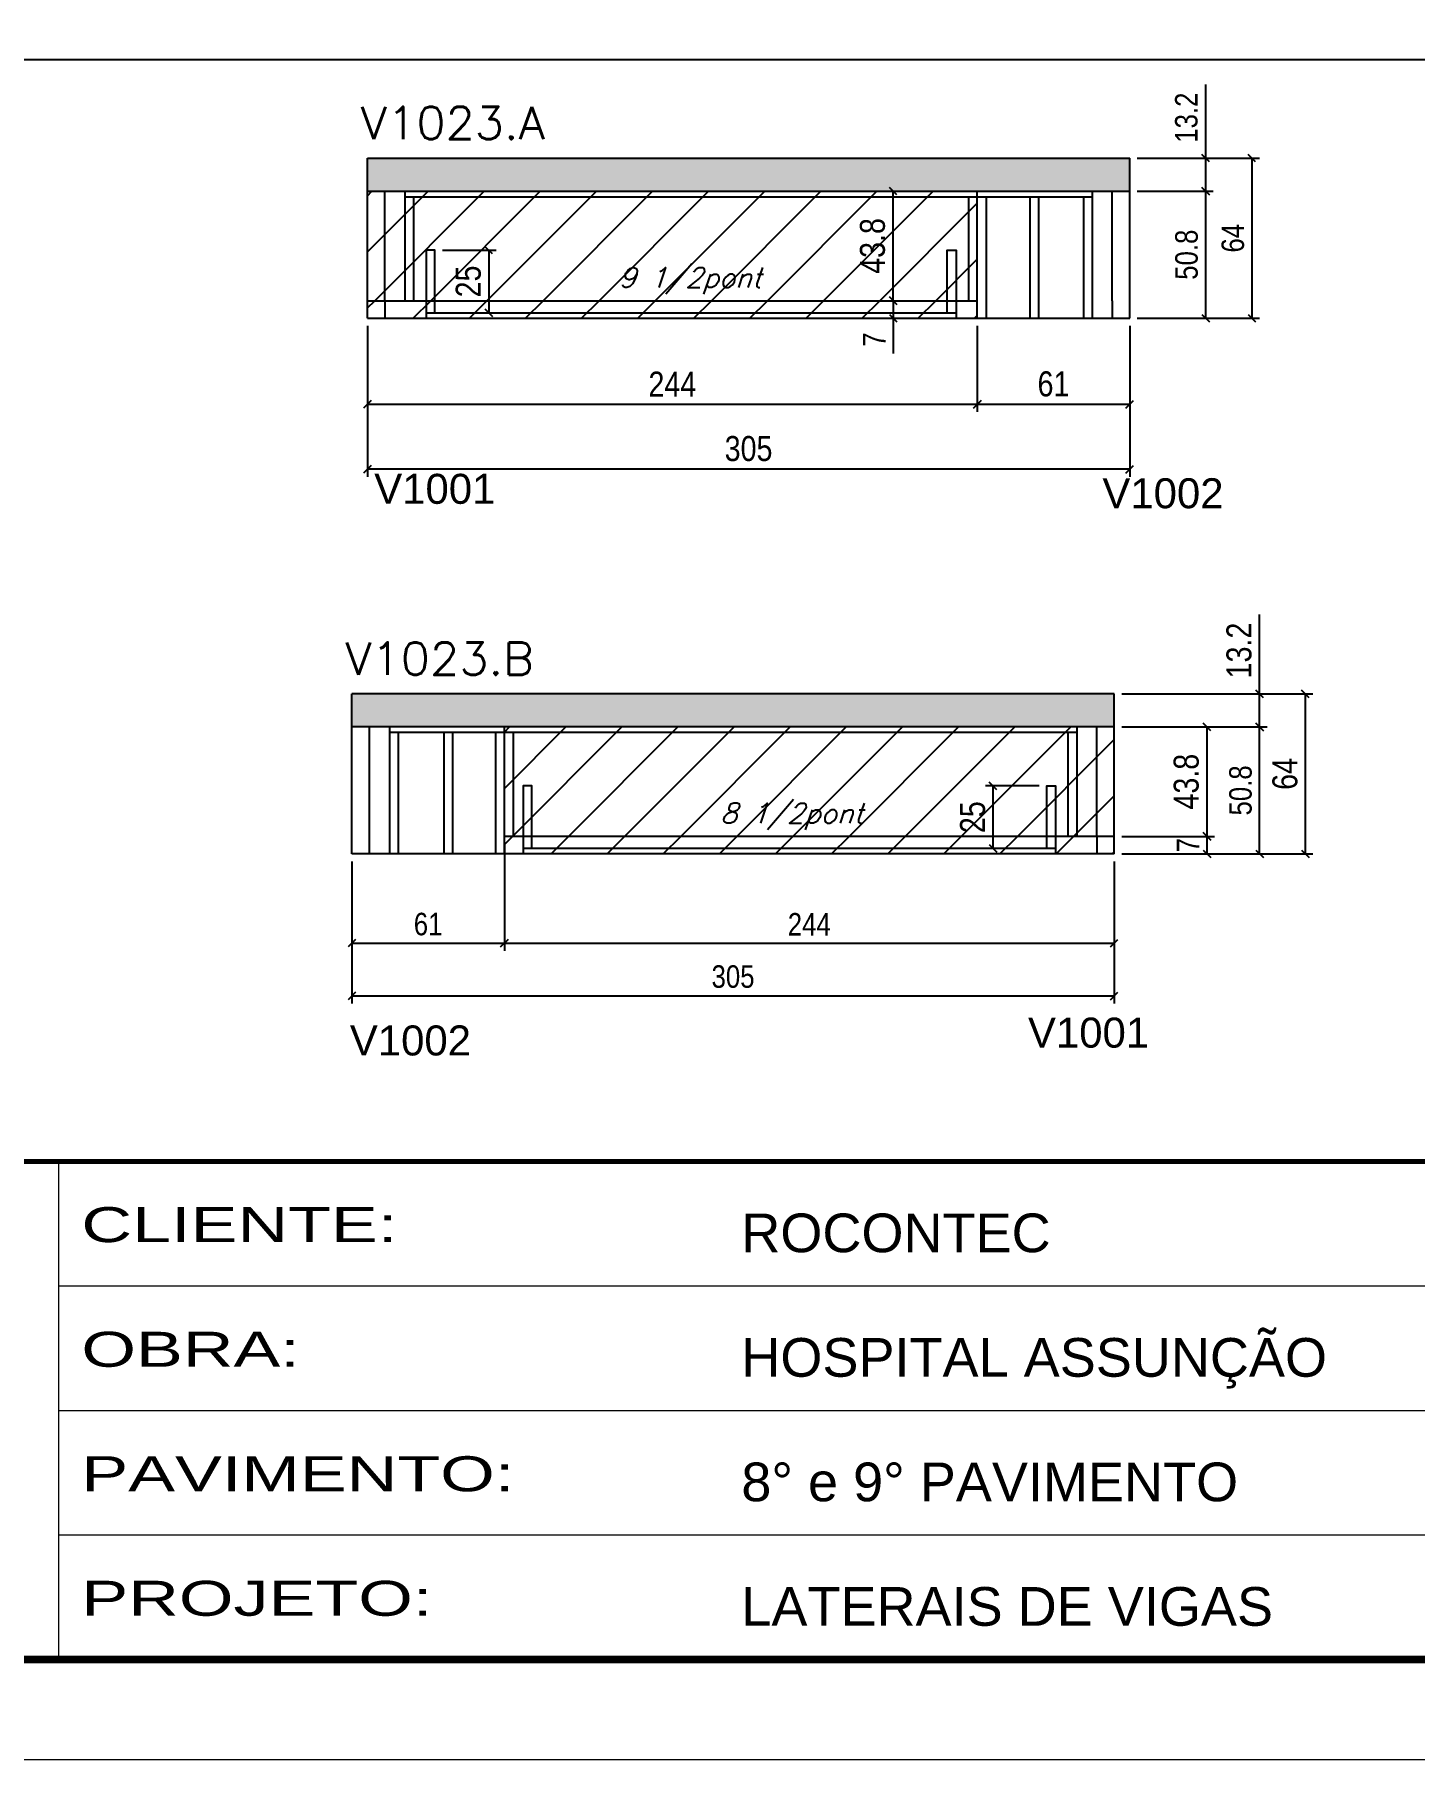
# Model space of a CAD drawing. Extents: x -20960 to -5926, y -2106 to 21915.
# Drawn here: x -11791 to -11239, y 12825 to 13515 of the extents above; entities that cross this region are included whole.
import ezdxf

# ---------------------------------------------------------------- set-up
doc = ezdxf.new("R2010")
doc.units = 0
doc.linetypes.add('CONTINUO', pattern=[0])
doc.linetypes.add('DASHED', pattern=[0.75, 0.5, -0.25])
for name, color, linetype in [('5', 5, 'Continuous'), ('COTA', 241, 'Continuous'), ('Painéis', 200, 'Continuous'), ('Reaproveitamento', 251, 'Continuous'), ('SARR_2.2x7', 40, 'Continuous'), ('SARR_3.5x7', 81, 'Continuous'), ('texto', 7, 'Continuous')]:
    doc.layers.add(name, color=color, linetype=linetype)
for name, color, linetype, lineweight in [('Folhas', 255, 'Continuous', 9), ('SARRAFO DE PRESSAO', 251, 'DASHED', 9), ('Texto Seção', 7, 'Continuous', 15)]:
    doc.layers.add(name, color=color, linetype=linetype, lineweight=lineweight)
doc.styles.add('ARIAL', font='arial.ttf')
doc.styles.add('COTA TECNICA', font='techl___.ttf', dxfattribs={"height": 10})
doc.styles.add('COTA TECNICA-50', font='techl___.ttf', dxfattribs={"height": 9})
doc.styles.add('REGUA-120', font='ROMANS.shx', dxfattribs={"height": 15})
doc.styles.add('Romans', font='romans.shx')
doc.styles.get("Standard").update_dxf_attribs({"font": 'arial.ttf'})
doc.styles.add('Tecnologia', font='')
doc.styles.get('Tecnologia').set_extended_font_data('Forgotten Futurist')
doc.dimstyles.new('COTA PAINEL-50', dxfattribs={"dimtxt": 9, "dimasz": 3, "dimexe": 3, "dimexo": 3, "dimgap": 3, "dimtad": 1, "dimdec": 1, "dimzin": 12, "dimdsep": 46, "dimtxsty": 'COTA TECNICA-50', "dimblk1": 'OBLIQUE', "dimblk2": 'OBLIQUE', "dimsah": 1, "dimcen": 0.9, "dimclrd": 4, "dimclre": 4, "dimclrt": 240, "dimadec": 1, "dimazin": 3, "dimtfac": 1, "dimtdec": 1, "dimtmove": 0, "dimatfit": 3, "dimfxl": 1, "dimtolj": 1, "dimtzin": 12, "dimarcsym": 0})
doc.dimstyles.new('PAINEL', dxfattribs={"dimtxt": 10, "dimasz": 3, "dimexe": 3, "dimexo": 3, "dimgap": 3, "dimtad": 1, "dimdec": 1, "dimzin": 12, "dimdsep": 46, "dimtxsty": 'COTA TECNICA', "dimblk1": 'OBLIQUE', "dimblk2": 'OBLIQUE', "dimsah": 1, "dimcen": 0.9, "dimclrd": 4, "dimclre": 4, "dimclrt": 240, "dimadec": 1, "dimazin": 3, "dimtfac": 1, "dimtdec": 1, "dimtmove": 0, "dimatfit": 3, "dimfxl": 1, "dimtolj": 1, "dimtzin": 12, "dimarcsym": 0})
pattern_1 = [(45, (-3197, 0), (-11.22532, 11.22532), [])]

# ---------------------------------------------------------------- blocks, each defined once
blk = doc.blocks.new('9999999999')
at = {"color": 30, "linetype": 'CONTINUO'}
for p, q in [((98564.56, 34230.21), (98564.56, 34429.45)), ((98564.56, 34379.64), (99583.98, 34379.64)), ((98564.56, 34329.83), (99487.98, 34329.83)), ((98564.56, 34280.02), (99487.98, 34280.02))]:
    blk.add_line(p, q, dxfattribs=at)
at = {"color": 30, "linetype": 'CONTINUO', "const_width": 2}
blk.add_lwpolyline([(99583.98, 34230.21), (99583.98, 34414.45, 0.414214), (99568.98, 34429.45), (98228.98, 34429.45, 0.414214), (98213.98, 34414.45), (98213.98, 34245.21, 0.414214), (98228.98, 34230.21), (99583.98, 34230.21)], format="xyb", dxfattribs=at)
at = {"layer": 'Folhas'}
blk.add_lwpolyline([(98138.98, 34190.21), (99623.98, 34190.21), (99623.98, 35240.21), (98138.98, 35240.21)], close=True, dxfattribs=at)
at = {"layer": 'Folhas', "color": 30, "const_width": 3}
blk.add_lwpolyline([(98213.98, 34230.21), (99583.98, 34230.21), (99583.98, 35200.21), (98213.98, 35200.21)], close=True, dxfattribs=at)
at = {"color": 7, "linetype": 'Continuous', "ltscale": 5, "style": 'ARIAL'}
for s, height, p in [('ROCONTEC', 15.483, (98837.68, 34393.13)), ('HOSPITAL ASSUNÇÃO', 15.4829, (98837.68, 34343.32)), ('8° e 9° PAVIMENTO', 15.4829, (98837.68, 34293.51)), ('LATERAIS DE VIGAS', 15.4829, (98837.68, 34243.7))]:
    blk.add_text(s, height=height, dxfattribs=at).set_placement(p)
at = {"layer": 'Folhas', "color": 7, "style": 'Tecnologia', "width": 1.5}
for s, p in [('CLIENTE:', (98573.65, 34397.17)), ('OBRA:', (98573.65, 34347.31)), ('PAVIMENTO:', (98573.65, 34297.5)), ('PROJETO:', (98573.65, 34247.69))]:
    blk.add_text(s, height=14, dxfattribs=at).set_placement(p)
blk = doc.blocks.new('_Oblique')
at = {"color": 0, "linetype": 'ByBlock', "lineweight": -2}
blk.add_line((-0.5, -0.5), (0.5, 0.5), dxfattribs=at)
blk = doc.blocks.new('*D7387')
at = {"layer": 'COTA', "color": 4, "lineweight": -2, "ltscale": 25, "transparency": 16777216}
for p, q in [((-11657.9, 13398.93), (-11657.9, 13338.5)), ((-11352.9, 13398.93), (-11352.9, 13338.5)), ((-11352.9, 13341.5), (-11657.9, 13341.5))]:
    blk.add_line(p, q, dxfattribs=at)
at = {"layer": 'Defpoints', "color": 0, "ltscale": 25, "transparency": 16777216}
for p in [(-11657.9, 13401.93), (-11352.9, 13401.93), (-11657.9, 13341.5)]:
    blk.add_point(p, dxfattribs=at)
at = {"layer": 'COTA', "color": 4, "lineweight": -2, "ltscale": 25, "transparency": 16777216, "xscale": 3, "yscale": 3, "zscale": 3, "rotation": 180}
blk.add_blockref('_Oblique', (-11657.9, 13341.5), dxfattribs=at)
at = {"layer": 'COTA', "color": 4, "lineweight": -2, "ltscale": 25, "transparency": 16777216, "xscale": 3, "yscale": 3, "zscale": 3}
blk.add_blockref('_Oblique', (-11352.9, 13341.5), dxfattribs=at)
at = {"layer": 'COTA', "color": 240, "ltscale": 25, "transparency": 16777216, "insert": (-11505.4, 13349.72), "char_height": 10, "attachment_point": 5, "style": 'COTA TECNICA'}
blk.add_mtext('\\A1;305', dxfattribs=at)
blk = doc.blocks.new('*D7388')
at = {"layer": 'COTA', "color": 4, "lineweight": -2, "ltscale": 25, "transparency": 16777216}
for p, q in [((-11413.9, 13398.93), (-11413.9, 13364.48)), ((-11657.9, 13378.93), (-11657.9, 13364.48)), ((-11657.9, 13367.48), (-11413.9, 13367.48))]:
    blk.add_line(p, q, dxfattribs=at)
at = {"layer": 'Defpoints', "color": 0, "ltscale": 25, "transparency": 16777216}
for p in [(-11413.9, 13401.93), (-11657.9, 13381.93), (-11413.9, 13367.48)]:
    blk.add_point(p, dxfattribs=at)
at = {"layer": 'COTA', "color": 4, "lineweight": -2, "ltscale": 25, "transparency": 16777216, "xscale": 3, "yscale": 3, "zscale": 3, "rotation": 180}
blk.add_blockref('_Oblique', (-11657.9, 13367.48), dxfattribs=at)
at = {"layer": 'COTA', "color": 4, "lineweight": -2, "ltscale": 25, "transparency": 16777216, "xscale": 3, "yscale": 3, "zscale": 3}
blk.add_blockref('_Oblique', (-11413.9, 13367.48), dxfattribs=at)
at = {"layer": 'COTA', "color": 240, "ltscale": 25, "transparency": 16777216, "insert": (-11535.9, 13375.56), "char_height": 10, "attachment_point": 5, "style": 'COTA TECNICA'}
blk.add_mtext('\\A1;244', dxfattribs=at)
blk = doc.blocks.new('*D7389')
at = {"layer": 'COTA', "color": 4, "lineweight": -2, "ltscale": 25, "transparency": 16777216}
for p, q in [((-11413.9, 13398.93), (-11413.9, 13364.48)), ((-11352.9, 13398.93), (-11352.9, 13364.48)), ((-11413.9, 13367.48), (-11352.9, 13367.48))]:
    blk.add_line(p, q, dxfattribs=at)
at = {"layer": 'Defpoints', "color": 0, "ltscale": 25, "transparency": 16777216}
for p in [(-11413.9, 13401.93), (-11352.9, 13401.93), (-11352.9, 13367.48)]:
    blk.add_point(p, dxfattribs=at)
at = {"layer": 'COTA', "color": 4, "lineweight": -2, "ltscale": 25, "transparency": 16777216, "xscale": 3, "yscale": 3, "zscale": 3, "rotation": 180}
blk.add_blockref('_Oblique', (-11413.9, 13367.48), dxfattribs=at)
at = {"layer": 'COTA', "color": 4, "lineweight": -2, "ltscale": 25, "transparency": 16777216, "xscale": 3, "yscale": 3, "zscale": 3}
blk.add_blockref('_Oblique', (-11352.9, 13367.48), dxfattribs=at)
at = {"layer": 'COTA', "color": 240, "ltscale": 25, "transparency": 16777216, "insert": (-11383.4, 13375.59), "char_height": 10, "attachment_point": 5, "style": 'COTA TECNICA'}
blk.add_mtext('\\A1;61', dxfattribs=at)
blk = doc.blocks.new('*D7390')
at = {"layer": 'COTA', "color": 4, "lineweight": -2, "ltscale": 25, "transparency": 16777216}
for p, q in [((-11474.93, 13452.73), (-11444.54, 13452.73)), ((-11447.54, 13408.93), (-11447.54, 13452.73)), ((-11474.93, 13408.93), (-11444.54, 13408.93))]:
    blk.add_line(p, q, dxfattribs=at)
at = {"layer": 'Defpoints', "color": 0, "ltscale": 25, "transparency": 16777216}
for p in [(-11477.93, 13452.73), (-11447.54, 13452.73), (-11477.93, 13408.93)]:
    blk.add_point(p, dxfattribs=at)
at = {"layer": 'COTA', "color": 4, "lineweight": -2, "ltscale": 25, "transparency": 16777216, "xscale": 3, "yscale": 3, "zscale": 3}
for p, rotation in [((-11447.54, 13452.73), 90), ((-11447.54, 13408.93), 270)]:
    blk.add_blockref('_Oblique', p, dxfattribs=dict(at, rotation=rotation))
at = {"layer": 'COTA', "color": 240, "ltscale": 25, "transparency": 16777216, "insert": (-11455.78, 13430.83), "char_height": 10, "attachment_point": 5, "rotation": 90, "style": 'COTA TECNICA'}
blk.add_mtext('\\A1;43.8', dxfattribs=at)
blk = doc.blocks.new('*D7430')
at = {"layer": 'COTA', "color": 4, "lineweight": -2, "ltscale": 25, "transparency": 16777216}
for p, q in [((-11356.11, 13238.43), (-11319.01, 13238.43)), ((-11322.01, 13238.43), (-11322.01, 13194.63)), ((-11356.11, 13194.63), (-11319.01, 13194.63))]:
    blk.add_line(p, q, dxfattribs=at)
at = {"layer": 'Defpoints', "color": 0, "ltscale": 25, "transparency": 16777216}
for p in [(-11359.11, 13238.43), (-11359.11, 13194.63), (-11322.01, 13194.63)]:
    blk.add_point(p, dxfattribs=at)
at = {"layer": 'COTA', "color": 4, "lineweight": -2, "ltscale": 25, "transparency": 16777216, "xscale": 3, "yscale": 3, "zscale": 3}
for p, rotation in [((-11322.01, 13238.43), 90), ((-11322.01, 13194.63), 270)]:
    blk.add_blockref('_Oblique', p, dxfattribs=dict(at, rotation=rotation))
at = {"layer": 'COTA', "color": 240, "ltscale": 25, "transparency": 16777216, "insert": (-11330.25, 13216.53), "char_height": 10, "attachment_point": 5, "rotation": 90, "style": 'COTA TECNICA'}
blk.add_mtext('\\A1;43.8', dxfattribs=at)
blk = doc.blocks.new('*D7431')
at = {"layer": 'COTA', "color": 4, "lineweight": -2, "ltscale": 25, "transparency": 16777216}
for p, q in [((-11300.92, 13251.63), (-11300.92, 13283.36)), ((-11356.11, 13251.63), (-11297.92, 13251.63)), ((-11300.92, 13238.43), (-11300.92, 13251.63)), ((-11356.11, 13238.43), (-11297.92, 13238.43))]:
    blk.add_line(p, q, dxfattribs=at)
at = {"layer": 'Defpoints', "color": 0, "ltscale": 25, "transparency": 16777216}
for p in [(-11359.11, 13251.63), (-11300.92, 13251.63), (-11359.11, 13238.43)]:
    blk.add_point(p, dxfattribs=at)
at = {"layer": 'COTA', "color": 4, "lineweight": -2, "ltscale": 25, "transparency": 16777216, "xscale": 3, "yscale": 3, "zscale": 3}
for p, rotation in [((-11300.92, 13251.63), 90), ((-11300.92, 13238.43), 270)]:
    blk.add_blockref('_Oblique', p, dxfattribs=dict(at, rotation=rotation))
at = {"layer": 'COTA', "color": 240, "ltscale": 25, "transparency": 16777216, "insert": (-11309.14, 13269), "char_height": 10, "attachment_point": 5, "rotation": 90, "style": 'COTA TECNICA'}
blk.add_mtext('\\A1;13.2', dxfattribs=at)
blk = doc.blocks.new('*D7432')
at = {"layer": 'COTA', "color": 4, "lineweight": -2, "ltscale": 25, "transparency": 16777216}
for p, q in [((-11356.11, 13251.63), (-11279.66, 13251.63)), ((-11282.66, 13251.63), (-11282.66, 13187.63)), ((-11356.11, 13187.63), (-11279.66, 13187.63))]:
    blk.add_line(p, q, dxfattribs=at)
at = {"layer": 'Defpoints', "color": 0, "ltscale": 25, "transparency": 16777216}
for p in [(-11359.11, 13251.63), (-11359.11, 13187.63), (-11282.66, 13187.63)]:
    blk.add_point(p, dxfattribs=at)
at = {"layer": 'COTA', "color": 4, "lineweight": -2, "ltscale": 25, "transparency": 16777216, "xscale": 3, "yscale": 3, "zscale": 3}
for p, rotation in [((-11282.66, 13251.63), 90), ((-11282.66, 13187.63), 270)]:
    blk.add_blockref('_Oblique', p, dxfattribs=dict(at, rotation=rotation))
at = {"layer": 'COTA', "color": 240, "ltscale": 25, "transparency": 16777216, "insert": (-11290.76, 13219.63), "char_height": 10, "attachment_point": 5, "rotation": 90, "style": 'COTA TECNICA'}
blk.add_mtext('\\A1;64', dxfattribs=at)
blk = doc.blocks.new('*D7426')
at = {"layer": 'COTA', "color": 4, "lineweight": -2, "transparency": 16777216}
for p, q in [((-11322.51, 13465.93), (-11322.51, 13495.39)), ((-11349.9, 13465.93), (-11319.51, 13465.93)), ((-11322.51, 13452.73), (-11322.51, 13465.93)), ((-11349.9, 13452.73), (-11319.51, 13452.73))]:
    blk.add_line(p, q, dxfattribs=at)
at = {"layer": 'Defpoints', "color": 0, "transparency": 16777216}
for p in [(-11352.9, 13465.93), (-11322.51, 13465.93), (-11352.9, 13452.73)]:
    blk.add_point(p, dxfattribs=at)
at = {"layer": 'COTA', "color": 4, "lineweight": -2, "transparency": 16777216, "xscale": 3, "yscale": 3, "zscale": 3}
for p, rotation in [((-11322.51, 13465.93), 90), ((-11322.51, 13452.73), 270)]:
    blk.add_blockref('_Oblique', p, dxfattribs=dict(at, rotation=rotation))
at = {"layer": 'COTA', "color": 240, "transparency": 16777216, "insert": (-11330.21, 13482.16), "char_height": 9, "attachment_point": 5, "rotation": 90, "style": 'COTA TECNICA-50'}
blk.add_mtext('\\A1;13.2', dxfattribs=at)
blk = doc.blocks.new('*D7373')
at = {"layer": 'COTA', "color": 4, "lineweight": -2, "transparency": 16777216}
for p, q in [((-11664.11, 13184.63), (-11664.11, 13148.91)), ((-11603.11, 13184.63), (-11603.11, 13148.91)), ((-11664.11, 13151.91), (-11603.11, 13151.91))]:
    blk.add_line(p, q, dxfattribs=at)
at = {"layer": 'Defpoints', "color": 0, "transparency": 16777216}
for p in [(-11664.11, 13187.63), (-11603.11, 13187.63), (-11603.11, 13151.91)]:
    blk.add_point(p, dxfattribs=at)
at = {"layer": 'COTA', "color": 4, "lineweight": -2, "transparency": 16777216, "xscale": 3, "yscale": 3, "zscale": 3, "rotation": 180}
blk.add_blockref('_Oblique', (-11664.11, 13151.91), dxfattribs=at)
at = {"layer": 'COTA', "color": 4, "lineweight": -2, "transparency": 16777216, "xscale": 3, "yscale": 3, "zscale": 3}
blk.add_blockref('_Oblique', (-11603.11, 13151.91), dxfattribs=at)
at = {"layer": 'COTA', "color": 240, "transparency": 16777216, "insert": (-11633.61, 13159.51), "char_height": 9, "attachment_point": 5, "style": 'COTA TECNICA-50'}
blk.add_mtext('\\A1;61', dxfattribs=at)
blk = doc.blocks.new('*D7427')
at = {"layer": 'COTA', "color": 4, "lineweight": -2, "transparency": 16777216}
for p, q in [((-11603.11, 13191.63), (-11603.11, 13148.91)), ((-11359.11, 13184.63), (-11359.11, 13148.91)), ((-11603.11, 13151.91), (-11359.11, 13151.91))]:
    blk.add_line(p, q, dxfattribs=at)
at = {"layer": 'Defpoints', "color": 0, "transparency": 16777216}
for p in [(-11603.11, 13194.63), (-11359.11, 13187.63), (-11359.11, 13151.91)]:
    blk.add_point(p, dxfattribs=at)
at = {"layer": 'COTA', "color": 4, "lineweight": -2, "transparency": 16777216, "xscale": 3, "yscale": 3, "zscale": 3, "rotation": 180}
blk.add_blockref('_Oblique', (-11603.11, 13151.91), dxfattribs=at)
at = {"layer": 'COTA', "color": 4, "lineweight": -2, "transparency": 16777216, "xscale": 3, "yscale": 3, "zscale": 3}
blk.add_blockref('_Oblique', (-11359.11, 13151.91), dxfattribs=at)
at = {"layer": 'COTA', "color": 240, "transparency": 16777216, "insert": (-11481.11, 13159.48), "char_height": 9, "attachment_point": 5, "style": 'COTA TECNICA-50'}
blk.add_mtext('\\A1;244', dxfattribs=at)
blk = doc.blocks.new('*D7374')
at = {"layer": 'COTA', "color": 4, "lineweight": -2, "transparency": 16777216}
for p, q in [((-11664.11, 13184.63), (-11664.11, 13127.82)), ((-11359.11, 13184.63), (-11359.11, 13127.82)), ((-11664.11, 13130.82), (-11359.11, 13130.82))]:
    blk.add_line(p, q, dxfattribs=at)
at = {"layer": 'Defpoints', "color": 0, "transparency": 16777216}
for p in [(-11664.11, 13187.63), (-11359.11, 13187.63), (-11359.11, 13130.82)]:
    blk.add_point(p, dxfattribs=at)
at = {"layer": 'COTA', "color": 4, "lineweight": -2, "transparency": 16777216, "xscale": 3, "yscale": 3, "zscale": 3, "rotation": 180}
blk.add_blockref('_Oblique', (-11664.11, 13130.82), dxfattribs=at)
at = {"layer": 'COTA', "color": 4, "lineweight": -2, "transparency": 16777216, "xscale": 3, "yscale": 3, "zscale": 3}
blk.add_blockref('_Oblique', (-11359.11, 13130.82), dxfattribs=at)
at = {"layer": 'COTA', "color": 240, "transparency": 16777216, "insert": (-11511.61, 13138.51), "char_height": 9, "attachment_point": 5, "style": 'COTA TECNICA-50'}
blk.add_mtext('\\A1;305', dxfattribs=at)
blk = doc.blocks.new('*D7376')
at = {"layer": 'COTA', "color": 4, "lineweight": -2, "transparency": 16777216}
for p, q in [((-11349.9, 13465.93), (-11301.02, 13465.93)), ((-11304.02, 13465.93), (-11304.02, 13401.93)), ((-11349.9, 13401.93), (-11301.02, 13401.93))]:
    blk.add_line(p, q, dxfattribs=at)
at = {"layer": 'Defpoints', "color": 0, "transparency": 16777216}
for p in [(-11352.9, 13465.93), (-11352.9, 13401.93), (-11304.02, 13401.93)]:
    blk.add_point(p, dxfattribs=at)
at = {"layer": 'COTA', "color": 4, "lineweight": -2, "transparency": 16777216, "xscale": 3, "yscale": 3, "zscale": 3}
for p, rotation in [((-11304.02, 13465.93), 90), ((-11304.02, 13401.93), 270)]:
    blk.add_blockref('_Oblique', p, dxfattribs=dict(at, rotation=rotation))
at = {"layer": 'COTA', "color": 240, "transparency": 16777216, "insert": (-11311.61, 13433.93), "char_height": 9, "attachment_point": 5, "rotation": 90, "style": 'COTA TECNICA-50'}
blk.add_mtext('\\A1;64', dxfattribs=at)
blk = doc.blocks.new('*D7377')
at = {"layer": 'COTA', "color": 4, "lineweight": -2, "transparency": 16777216}
for p, q in [((-11474.93, 13408.93), (-11444.54, 13408.93)), ((-11447.54, 13408.93), (-11447.54, 13401.93)), ((-11474.93, 13401.93), (-11444.54, 13401.93)), ((-11447.54, 13401.93), (-11447.54, 13387.78))]:
    blk.add_line(p, q, dxfattribs=at)
at = {"layer": 'Defpoints', "color": 0, "transparency": 16777216}
for p in [(-11477.93, 13408.93), (-11477.93, 13401.93), (-11447.54, 13401.93)]:
    blk.add_point(p, dxfattribs=at)
at = {"layer": 'COTA', "color": 4, "lineweight": -2, "transparency": 16777216, "xscale": 3, "yscale": 3, "zscale": 3}
for p, rotation in [((-11447.54, 13408.93), 90), ((-11447.54, 13401.93), 270)]:
    blk.add_blockref('_Oblique', p, dxfattribs=dict(at, rotation=rotation))
at = {"layer": 'COTA', "color": 240, "transparency": 16777216, "insert": (-11455.11, 13393.35), "char_height": 9, "attachment_point": 5, "rotation": 90, "style": 'COTA TECNICA-50'}
blk.add_mtext('\\A1;7', dxfattribs=at)
blk = doc.blocks.new('*D7378')
at = {"layer": 'COTA', "color": 4, "lineweight": -2, "ltscale": 25, "transparency": 16777216}
for p, q in [((-11627.9, 13429.13), (-11606.38, 13429.13)), ((-11609.38, 13429.13), (-11609.38, 13404.13)), ((-11627.9, 13404.13), (-11606.38, 13404.13))]:
    blk.add_line(p, q, dxfattribs=at)
at = {"layer": 'Defpoints', "color": 0, "ltscale": 25, "transparency": 16777216}
for p in [(-11630.9, 13429.13), (-11630.9, 13404.13), (-11609.38, 13404.13)]:
    blk.add_point(p, dxfattribs=at)
at = {"layer": 'COTA', "color": 4, "lineweight": -2, "ltscale": 25, "transparency": 16777216, "xscale": 3, "yscale": 3, "zscale": 3}
for p, rotation in [((-11609.38, 13429.13), 90), ((-11609.38, 13404.13), 270)]:
    blk.add_blockref('_Oblique', p, dxfattribs=dict(at, rotation=rotation))
at = {"layer": 'COTA', "color": 240, "ltscale": 25, "transparency": 16777216, "insert": (-11617.49, 13416.63), "char_height": 10, "attachment_point": 5, "rotation": 90, "style": 'COTA TECNICA'}
blk.add_mtext('\\A1;25', dxfattribs=at)
blk = doc.blocks.new('*D7379')
at = {"layer": 'COTA', "color": 4, "lineweight": -2, "ltscale": 25, "transparency": 16777216}
for p, q in [((-11389.11, 13214.83), (-11410.63, 13214.83)), ((-11407.63, 13214.83), (-11407.63, 13189.83)), ((-11389.11, 13189.83), (-11410.63, 13189.83))]:
    blk.add_line(p, q, dxfattribs=at)
at = {"layer": 'Defpoints', "color": 0, "ltscale": 25, "transparency": 16777216}
for p in [(-11386.11, 13214.83), (-11407.63, 13189.83), (-11386.11, 13189.83)]:
    blk.add_point(p, dxfattribs=at)
at = {"layer": 'COTA', "color": 4, "lineweight": -2, "ltscale": 25, "transparency": 16777216, "xscale": 3, "yscale": 3, "zscale": 3}
for p, rotation in [((-11407.63, 13214.83), 90), ((-11407.63, 13189.83), 270)]:
    blk.add_blockref('_Oblique', p, dxfattribs=dict(at, rotation=rotation))
at = {"layer": 'COTA', "color": 240, "ltscale": 25, "transparency": 16777216, "insert": (-11415.74, 13202.33), "char_height": 10, "attachment_point": 5, "rotation": 90, "style": 'COTA TECNICA'}
blk.add_mtext('\\A1;25', dxfattribs=at)
blk = doc.blocks.new('*D7428')
at = {"layer": 'COTA', "color": 4, "lineweight": -2, "transparency": 16777216}
for p, q in [((-11356.11, 13194.63), (-11319.01, 13194.63)), ((-11322.01, 13194.63), (-11322.01, 13187.63)), ((-11356.11, 13187.63), (-11319.01, 13187.63))]:
    blk.add_line(p, q, dxfattribs=at)
at = {"layer": 'Defpoints', "color": 0, "transparency": 16777216}
for p in [(-11359.11, 13194.63), (-11359.11, 13187.63), (-11322.01, 13187.63)]:
    blk.add_point(p, dxfattribs=at)
at = {"layer": 'COTA', "color": 4, "lineweight": -2, "transparency": 16777216, "xscale": 3, "yscale": 3, "zscale": 3}
for p, rotation in [((-11322.01, 13194.63), 90), ((-11322.01, 13187.63), 270)]:
    blk.add_blockref('_Oblique', p, dxfattribs=dict(at, rotation=rotation))
at = {"layer": 'COTA', "color": 240, "transparency": 16777216, "insert": (-11329.57, 13191.13), "char_height": 9, "attachment_point": 5, "rotation": 90, "style": 'COTA TECNICA-50'}
blk.add_mtext('\\A1;7', dxfattribs=at)
blk = doc.blocks.new('*D7424')
at = {"layer": 'COTA', "color": 4, "lineweight": -2, "transparency": 16777216}
for p, q in [((-11349.9, 13452.73), (-11319.51, 13452.73)), ((-11322.51, 13401.93), (-11322.51, 13452.73)), ((-11349.9, 13401.93), (-11319.51, 13401.93))]:
    blk.add_line(p, q, dxfattribs=at)
at = {"layer": 'Defpoints', "color": 0, "transparency": 16777216}
for p in [(-11352.9, 13452.73), (-11322.51, 13452.73), (-11352.9, 13401.93)]:
    blk.add_point(p, dxfattribs=at)
at = {"layer": 'COTA', "color": 4, "lineweight": -2, "transparency": 16777216, "xscale": 3, "yscale": 3, "zscale": 3}
for p, rotation in [((-11322.51, 13452.73), 90), ((-11322.51, 13401.93), 270)]:
    blk.add_blockref('_Oblique', p, dxfattribs=dict(at, rotation=rotation))
at = {"layer": 'COTA', "color": 240, "transparency": 16777216, "insert": (-11330.13, 13427.33), "char_height": 9, "attachment_point": 5, "rotation": 90, "style": 'COTA TECNICA-50'}
blk.add_mtext('\\A1;50.8', dxfattribs=at)
blk = doc.blocks.new('*D7425')
at = {"layer": 'COTA', "color": 4, "lineweight": -2, "transparency": 16777216}
for p, q in [((-11356.11, 13238.43), (-11297.92, 13238.43)), ((-11300.92, 13187.63), (-11300.92, 13238.43)), ((-11356.11, 13187.63), (-11297.92, 13187.63))]:
    blk.add_line(p, q, dxfattribs=at)
at = {"layer": 'Defpoints', "color": 0, "transparency": 16777216}
for p in [(-11359.11, 13238.43), (-11300.92, 13238.43), (-11359.11, 13187.63)]:
    blk.add_point(p, dxfattribs=at)
at = {"layer": 'COTA', "color": 4, "lineweight": -2, "transparency": 16777216, "xscale": 3, "yscale": 3, "zscale": 3}
for p, rotation in [((-11300.92, 13238.43), 90), ((-11300.92, 13187.63), 270)]:
    blk.add_blockref('_Oblique', p, dxfattribs=dict(at, rotation=rotation))
at = {"layer": 'COTA', "color": 240, "transparency": 16777216, "insert": (-11308.54, 13213.03), "char_height": 9, "attachment_point": 5, "rotation": 90, "style": 'COTA TECNICA-50'}
blk.add_mtext('\\A1;50.8', dxfattribs=at)

msp = doc.modelspace()

# ---------------------------------------------------------------- hatches: boundary and pattern name
at = {"layer": 'COTA', "linetype": 'ByBlock'}
h = msp.add_hatch(dxfattribs=at)
h.set_pattern_fill('AR-CONC', color=256, scale=0.03)
h.set_pattern_definition([(50, (-152468.4406, -11686.6878), (5.46554007, -0.47817257), [0.5715, -6.2865]), (355, (-152468.4406, -11686.688), (-1.05730264, 5.73170536), [0.4572, -5.02921753]), (100.4514447, (-152467.985, -11686.7276), (4.40823741, 5.25353256), [0.48570026, -5.34270734]), (46.1842, (-152468.4406, -11685.164), (8.13237123, -1.26126984), [0.85725, -9.42975]), (96.6355576, (-152467.763, -11685.269), (7.122124, 7.42278374), [0.7285507, -8.01406824]), (351.184151, (-152468.441, -11685.164), (7.122124, 7.42278374), [0.685799, -7.54379196]), (21, (-152467.6786, -11685.5448), (4.54843174, -3.06795595), [0.5715, -6.2865]), (326, (-152467.6786, -11685.545), (1.85406085, 5.52563898), [0.4572, -5.0292]), (71.451445, (-152467.2996, -11685.8004), (6.40249258, 2.45768307), [0.48570026, -5.34269813]), (37.5, (-152468.4406, -11686.6878), (0.092658098, 2.536651166), [0, -4.96824, 0, -5.1054, 0, -5.04825]), (7.5, (-152468.4406, -11686.6878), (2.004589875, 3.005417245), [0, -2.91084, 0, -4.85394, 0, -1.92405]), (327.5, (-152470.1399, -11686.6878), (4.067717855, -0.17186232), [0, -1.905, 0, -5.9436, 0, -7.8867]), (317.5, (-152470.902, -11686.6878), (4.44387544, 0.76279473), [0, -2.4765, 0, -3.94716, 0, -5.6007])])
h.paths.add_polyline_path([(-11352.9, 13452.73), (-11352.9, 13465.93), (-11657.9, 13465.93), (-11657.9, 13452.73)])
h = msp.add_hatch(dxfattribs=at)
h.set_pattern_fill('AR-CONC', color=256, scale=0.03)
h.set_pattern_definition([(50, (-152497.648, -11900.99), (5.46554007, -0.47817257), [0.5715, -6.2865]), (355, (-152497.648, -11900.99), (-1.05730264, 5.73170536), [0.4572, -5.02921753]), (100.4514447, (-152497.1927, -11901.03), (4.40823741, 5.25353256), [0.48570026, -5.34270734]), (46.1842, (-152497.648, -11899.466), (8.13237123, -1.26126984), [0.85725, -9.42975]), (96.6355576, (-152496.9704, -11899.571), (7.122124, 7.42278374), [0.7285507, -8.01406824]), (351.184151, (-152497.648, -11899.466), (7.122124, 7.42278374), [0.685799, -7.54379196]), (21, (-152496.886, -11899.847), (4.54843174, -3.06795595), [0.5715, -6.2865]), (326, (-152496.886, -11899.847), (1.85406085, 5.52563898), [0.4572, -5.0292]), (71.451445, (-152496.507, -11900.1026), (6.40249258, 2.45768307), [0.48570026, -5.34269813]), (37.5, (-152497.6481, -11900.99), (0.092658098, 2.536651166), [0, -4.96824, 0, -5.1054, 0, -5.04825]), (7.5, (-152497.6481, -11900.99), (2.004589875, 3.005417245), [0, -2.91084, 0, -4.85394, 0, -1.92405]), (327.5, (-152499.3474, -11900.99), (4.067717855, -0.17186232), [0, -1.905, 0, -5.9436, 0, -7.8867]), (317.5, (-152500.1094, -11900.99), (4.44387544, 0.76279473), [0, -2.4765, 0, -3.94716, 0, -5.6007])])
h.paths.add_polyline_path([(-11664.11, 13251.63), (-11664.11, 13238.43), (-11359.11, 13238.43), (-11359.11, 13251.63)])
at = {"layer": 'Reaproveitamento', "transparency": 33554684}
h = msp.add_hatch(dxfattribs=at)
h.set_pattern_fill('ANSI31', color=256, scale=5)
h.set_pattern_definition(pattern_1)
h.paths.add_polyline_path([(-11413.9, 13408.93), (-11413.9, 13452.73), (-11657.9, 13452.73), (-11657.9, 13408.93)])
h = msp.add_hatch(dxfattribs=at)
h.set_pattern_fill('ANSI31', color=256, scale=5)
h.set_pattern_definition(pattern_1)
h.paths.add_polyline_path([(-11413.9, 13401.93), (-11413.9, 13408.93), (-11657.9, 13408.93), (-11657.9, 13401.93)])
h = msp.add_hatch(dxfattribs=at)
h.set_pattern_fill('ANSI31', color=256, scale=5)
h.set_pattern_definition(pattern_1)
h.paths.add_polyline_path([(-11359.11, 13194.63), (-11359.11, 13238.43), (-11603.11, 13238.43), (-11603.11, 13194.63)])
h = msp.add_hatch(dxfattribs=at)
h.set_pattern_fill('ANSI31', color=256, scale=5)
h.set_pattern_definition(pattern_1)
h.paths.add_polyline_path([(-11359.11, 13187.63), (-11359.11, 13194.63), (-11603.11, 13194.63), (-11603.11, 13187.63)])

# ---------------------------------------------------------------- linework, layer by layer
at = {"layer": 'COTA', "linetype": 'ByBlock'}
for p, q in [((-12132, 13505.48), (-10762, 13505.48)), ((-11657.9, 13465.93), (-11352.9, 13465.93)), ((-11657.9, 13452.73), (-11657.9, 13465.93)), ((-11352.9, 13452.73), (-11352.9, 13465.93)), ((-11359.11, 13251.63), (-11664.11, 13251.63)), ((-11664.11, 13238.43), (-11664.11, 13251.63)), ((-11359.11, 13238.43), (-11359.11, 13251.63))]:
    msp.add_line(p, q, dxfattribs=at)
at = {"layer": 'Painéis'}
for p, q in [((-11657.9, 13452.73), (-11352.9, 13452.73)), ((-11657.9, 13408.93), (-11413.9, 13408.93)), ((-11657.9, 13401.93), (-11352.9, 13401.93)), ((-11359.11, 13238.43), (-11664.11, 13238.43)), ((-11359.11, 13194.63), (-11603.11, 13194.63)), ((-11359.11, 13187.63), (-11664.11, 13187.63))]:
    msp.add_line(p, q, dxfattribs=at)
at = {"layer": 'Painéis', "ltscale": 25}
for p, q in [((-11657.9, 13401.93), (-11657.9, 13452.73)), ((-11413.9, 13401.93), (-11413.9, 13452.73)), ((-11352.9, 13401.93), (-11352.9, 13452.73)), ((-11664.11, 13187.63), (-11664.11, 13238.43)), ((-11603.11, 13194.63), (-11603.11, 13238.43)), ((-11603.11, 13187.63), (-11603.11, 13238.43)), ((-11359.11, 13187.63), (-11359.11, 13238.43))]:
    msp.add_line(p, q, dxfattribs=at)
at = {"layer": 'SARR_2.2x7', "linetype": 'Continuous'}
for p, q in [((-11650.9, 13408.93), (-11650.9, 13452.73)), ((-11642.9, 13450.53), (-11413.9, 13450.53)), ((-11413.9, 13450.53), (-11367.9, 13450.53)), ((-11359.9, 13408.93), (-11359.9, 13452.73)), ((-11650.9, 13408.93), (-11650.9, 13401.93)), ((-11359.9, 13408.93), (-11359.9, 13401.93)), ((-11657.11, 13187.63), (-11657.11, 13238.43)), ((-11603.11, 13236.23), (-11649.11, 13236.23)), ((-11374.11, 13236.23), (-11603.11, 13236.23)), ((-11366.11, 13194.63), (-11366.11, 13238.43)), ((-11366.11, 13194.63), (-11366.11, 13187.63))]:
    msp.add_line(p, q, dxfattribs=at)
at = {"layer": 'SARR_2.2x7', "linetype": 'Continuous', "ltscale": 50}
for p, q in [((-11634.4, 13404.13), (-11422.4, 13404.13)), ((-11382.61, 13189.83), (-11595.61, 13189.83))]:
    msp.add_line(p, q, dxfattribs=at)
at = {"layer": 'SARR_3.5x7'}
for p, q in [((-11642.9, 13452.73), (-11642.9, 13408.93)), ((-11639.4, 13450.53), (-11639.4, 13408.93)), ((-11417.4, 13450.53), (-11417.4, 13408.93)), ((-11410.4, 13450.53), (-11410.4, 13401.93)), ((-11392.84, 13450.53), (-11392.84, 13401.93)), ((-11389.34, 13450.53), (-11389.34, 13401.93)), ((-11371.4, 13450.53), (-11371.4, 13401.93)), ((-11367.9, 13452.73), (-11367.9, 13401.93)), ((-11642.9, 13439.73), (-11642.9, 13408.93)), ((-11639.4, 13437.53), (-11639.4, 13408.93)), ((-11649.11, 13238.43), (-11649.11, 13187.63)), ((-11645.61, 13236.23), (-11645.61, 13187.63)), ((-11627.32, 13236.23), (-11627.32, 13187.63)), ((-11623.82, 13236.23), (-11623.82, 13187.63)), ((-11606.61, 13236.23), (-11606.61, 13187.63)), ((-11599.61, 13236.23), (-11599.61, 13194.63)), ((-11377.61, 13236.23), (-11377.61, 13194.63)), ((-11374.11, 13238.43), (-11374.11, 13194.63))]:
    msp.add_line(p, q, dxfattribs=at)
for points in [[(-11630.9, 13404.13), (-11630.9, 13429.13), (-11634.4, 13429.13), (-11634.4, 13401.93)], [(-11425.9, 13404.13), (-11425.9, 13429.13), (-11422.4, 13429.13), (-11422.4, 13401.93)], [(-11592.11, 13189.83), (-11592.11, 13214.83), (-11595.61, 13214.83), (-11595.61, 13187.63)], [(-11386.11, 13189.83), (-11386.11, 13214.83), (-11382.61, 13214.83), (-11382.61, 13187.63)]]:
    msp.add_lwpolyline(points, dxfattribs=at)

# ---------------------------------------------------------------- block references
at = {"layer": 'SARRAFO DE PRESSAO', "color": 6, "linetype": 'ByBlock'}
msp.add_blockref('9999999999', (-110345.98, -21364.84), dxfattribs=at)

# ---------------------------------------------------------------- texts
at = {"layer": '5', "linetype": 'Continuous'}
for s, rotation, p in [('V1001', 359.99996, (-11655.16, 13327.68)), ('V1002', 359.99996, (-11363.83, 13325.9)), ('V1002', 359.99996, (-11664.92, 13107.01)), ('V1001', 0.00004, (-11393.6, 13110.14))]:
    msp.add_text(s, height=12, rotation=rotation, dxfattribs=at).set_placement(p)
at = {"layer": 'texto', "color": 2, "char_height": 8, "attachment_point": 5, "style": 'Romans'}
for s, insert in [('{\\Q19;\\C256;9 1/2pont}', (-11528.85, 13416.86)), ('{\\Q19;\\C256;8 1/2pont}', (-11488.17, 13202.56))]:
    msp.add_mtext(s, dxfattribs=dict(at, insert=insert))
at = {"layer": 'Texto Seção', "style": 'REGUA-120', "width": 1.05}
for s, p in [('V1023.A', (-11660.57, 13473.55)), ('V1023.B', (-11666.78, 13259.25))]:
    msp.add_text(s, height=13, dxfattribs=at).set_placement(p)

# ---------------------------------------------------------------- dimensions: what is measured, and where the dimension line sits
at = {"layer": 'COTA', "color": 1}
dim = msp.add_linear_dim(base=(-11322.51, 13465.93), p1=(-11352.9, 13452.73), p2=(-11352.9, 13465.93), angle=90, dimstyle='COTA PAINEL-50', dxfattribs=at)
dim.commit()
dim.dimension.update_dxf_attribs({"geometry": '*D7426', "text_midpoint": (-11330.21, 13482.16)})
at = {"layer": 'COTA'}
for base, p1, p2, picture, middle in [((-11304.02, 13401.93), (-11352.9, 13465.93), (-11352.9, 13401.93), '*D7376', (-11311.61, 13433.93)), ((-11322.51, 13452.73), (-11352.9, 13401.93), (-11352.9, 13452.73), '*D7424', (-11330.13, 13427.33)), ((-11447.54, 13401.93), (-11477.93, 13408.93), (-11477.93, 13401.93), '*D7377', (-11455.11, 13393.35)), ((-11300.92, 13238.43), (-11359.11, 13187.63), (-11359.11, 13238.43), '*D7425', (-11308.54, 13213.03))]:
    dim = msp.add_linear_dim(base=base, p1=p1, p2=p2, angle=90, dimstyle='COTA PAINEL-50', dxfattribs=at)
    dim.commit()
    dim.dimension.update_dxf_attribs({"geometry": picture, "text_midpoint": middle})
at = {"layer": 'COTA', "ltscale": 25}
for base, p1, p2, picture, middle in [((-11447.54, 13452.73), (-11477.93, 13408.93), (-11477.93, 13452.73), '*D7390', (-11455.78, 13430.83)), ((-11609.38, 13404.13), (-11630.9, 13429.13), (-11630.9, 13404.13), '*D7378', (-11617.49, 13416.63)), ((-11300.92, 13251.63), (-11359.11, 13238.43), (-11359.11, 13251.63), '*D7431', (-11309.14, 13269)), ((-11282.66, 13187.63), (-11359.11, 13251.63), (-11359.11, 13187.63), '*D7432', (-11290.76, 13219.63)), ((-11322.01, 13194.63), (-11359.11, 13238.43), (-11359.11, 13194.63), '*D7430', (-11330.25, 13216.53)), ((-11407.63, 13189.83), (-11386.11, 13214.83), (-11386.11, 13189.83), '*D7379', (-11415.74, 13202.33))]:
    dim = msp.add_linear_dim(base=base, p1=p1, p2=p2, angle=90, dimstyle='PAINEL', dxfattribs=at)
    dim.commit()
    dim.dimension.update_dxf_attribs({"geometry": picture, "text_midpoint": middle})
for base, p1, p2, picture, middle in [((-11657.9, 13341.5), (-11352.9, 13401.93), (-11657.9, 13401.93), '*D7387', (-11505.4, 13349.72)), ((-11413.9, 13367.48), (-11657.9, 13381.93), (-11413.9, 13401.93), '*D7388', (-11535.9, 13375.56))]:
    dim = msp.add_linear_dim(base=base, p1=p1, p2=p2, dimstyle='PAINEL', dxfattribs=at)
    dim.commit()
    dim.dimension.update_dxf_attribs({"geometry": picture, "text_midpoint": middle})
dim = msp.add_linear_dim(base=(-11352.9, 13367.48), p1=(-11413.9, 13401.93), p2=(-11352.9, 13401.93), dimstyle='PAINEL', override={"dimtmove": 1}, dxfattribs=at)
dim.commit()
dim.dimension.update_dxf_attribs({"geometry": '*D7389', "text_midpoint": (-11383.4, 13375.59)})
at = {"layer": 'COTA', "color": 1}
for base, p1, p2, picture, middle in [((-11359.11, 13151.91), (-11603.11, 13194.63), (-11359.11, 13187.63), '*D7427', (-11481.11, 13159.48)), ((-11603.11, 13151.91), (-11664.11, 13187.63), (-11603.11, 13187.63), '*D7373', (-11633.61, 13159.51)), ((-11359.11, 13130.82), (-11664.11, 13187.63), (-11359.11, 13187.63), '*D7374', (-11511.61, 13138.51))]:
    dim = msp.add_linear_dim(base=base, p1=p1, p2=p2, dimstyle='COTA PAINEL-50', dxfattribs=at)
    dim.commit()
    dim.dimension.update_dxf_attribs({"geometry": picture, "text_midpoint": middle})
at = {"layer": 'COTA'}
dim = msp.add_linear_dim(base=(-11322.01, 13187.63), p1=(-11359.11, 13194.63), p2=(-11359.11, 13187.63), angle=90, dimstyle='COTA PAINEL-50', dxfattribs=at)
dim.commit()
dim.dimension.update_dxf_attribs({"geometry": '*D7428', "text_midpoint": (-11322.01, 13191.13), "dimtype": 160})

doc.saveas('drawing.dxf')
